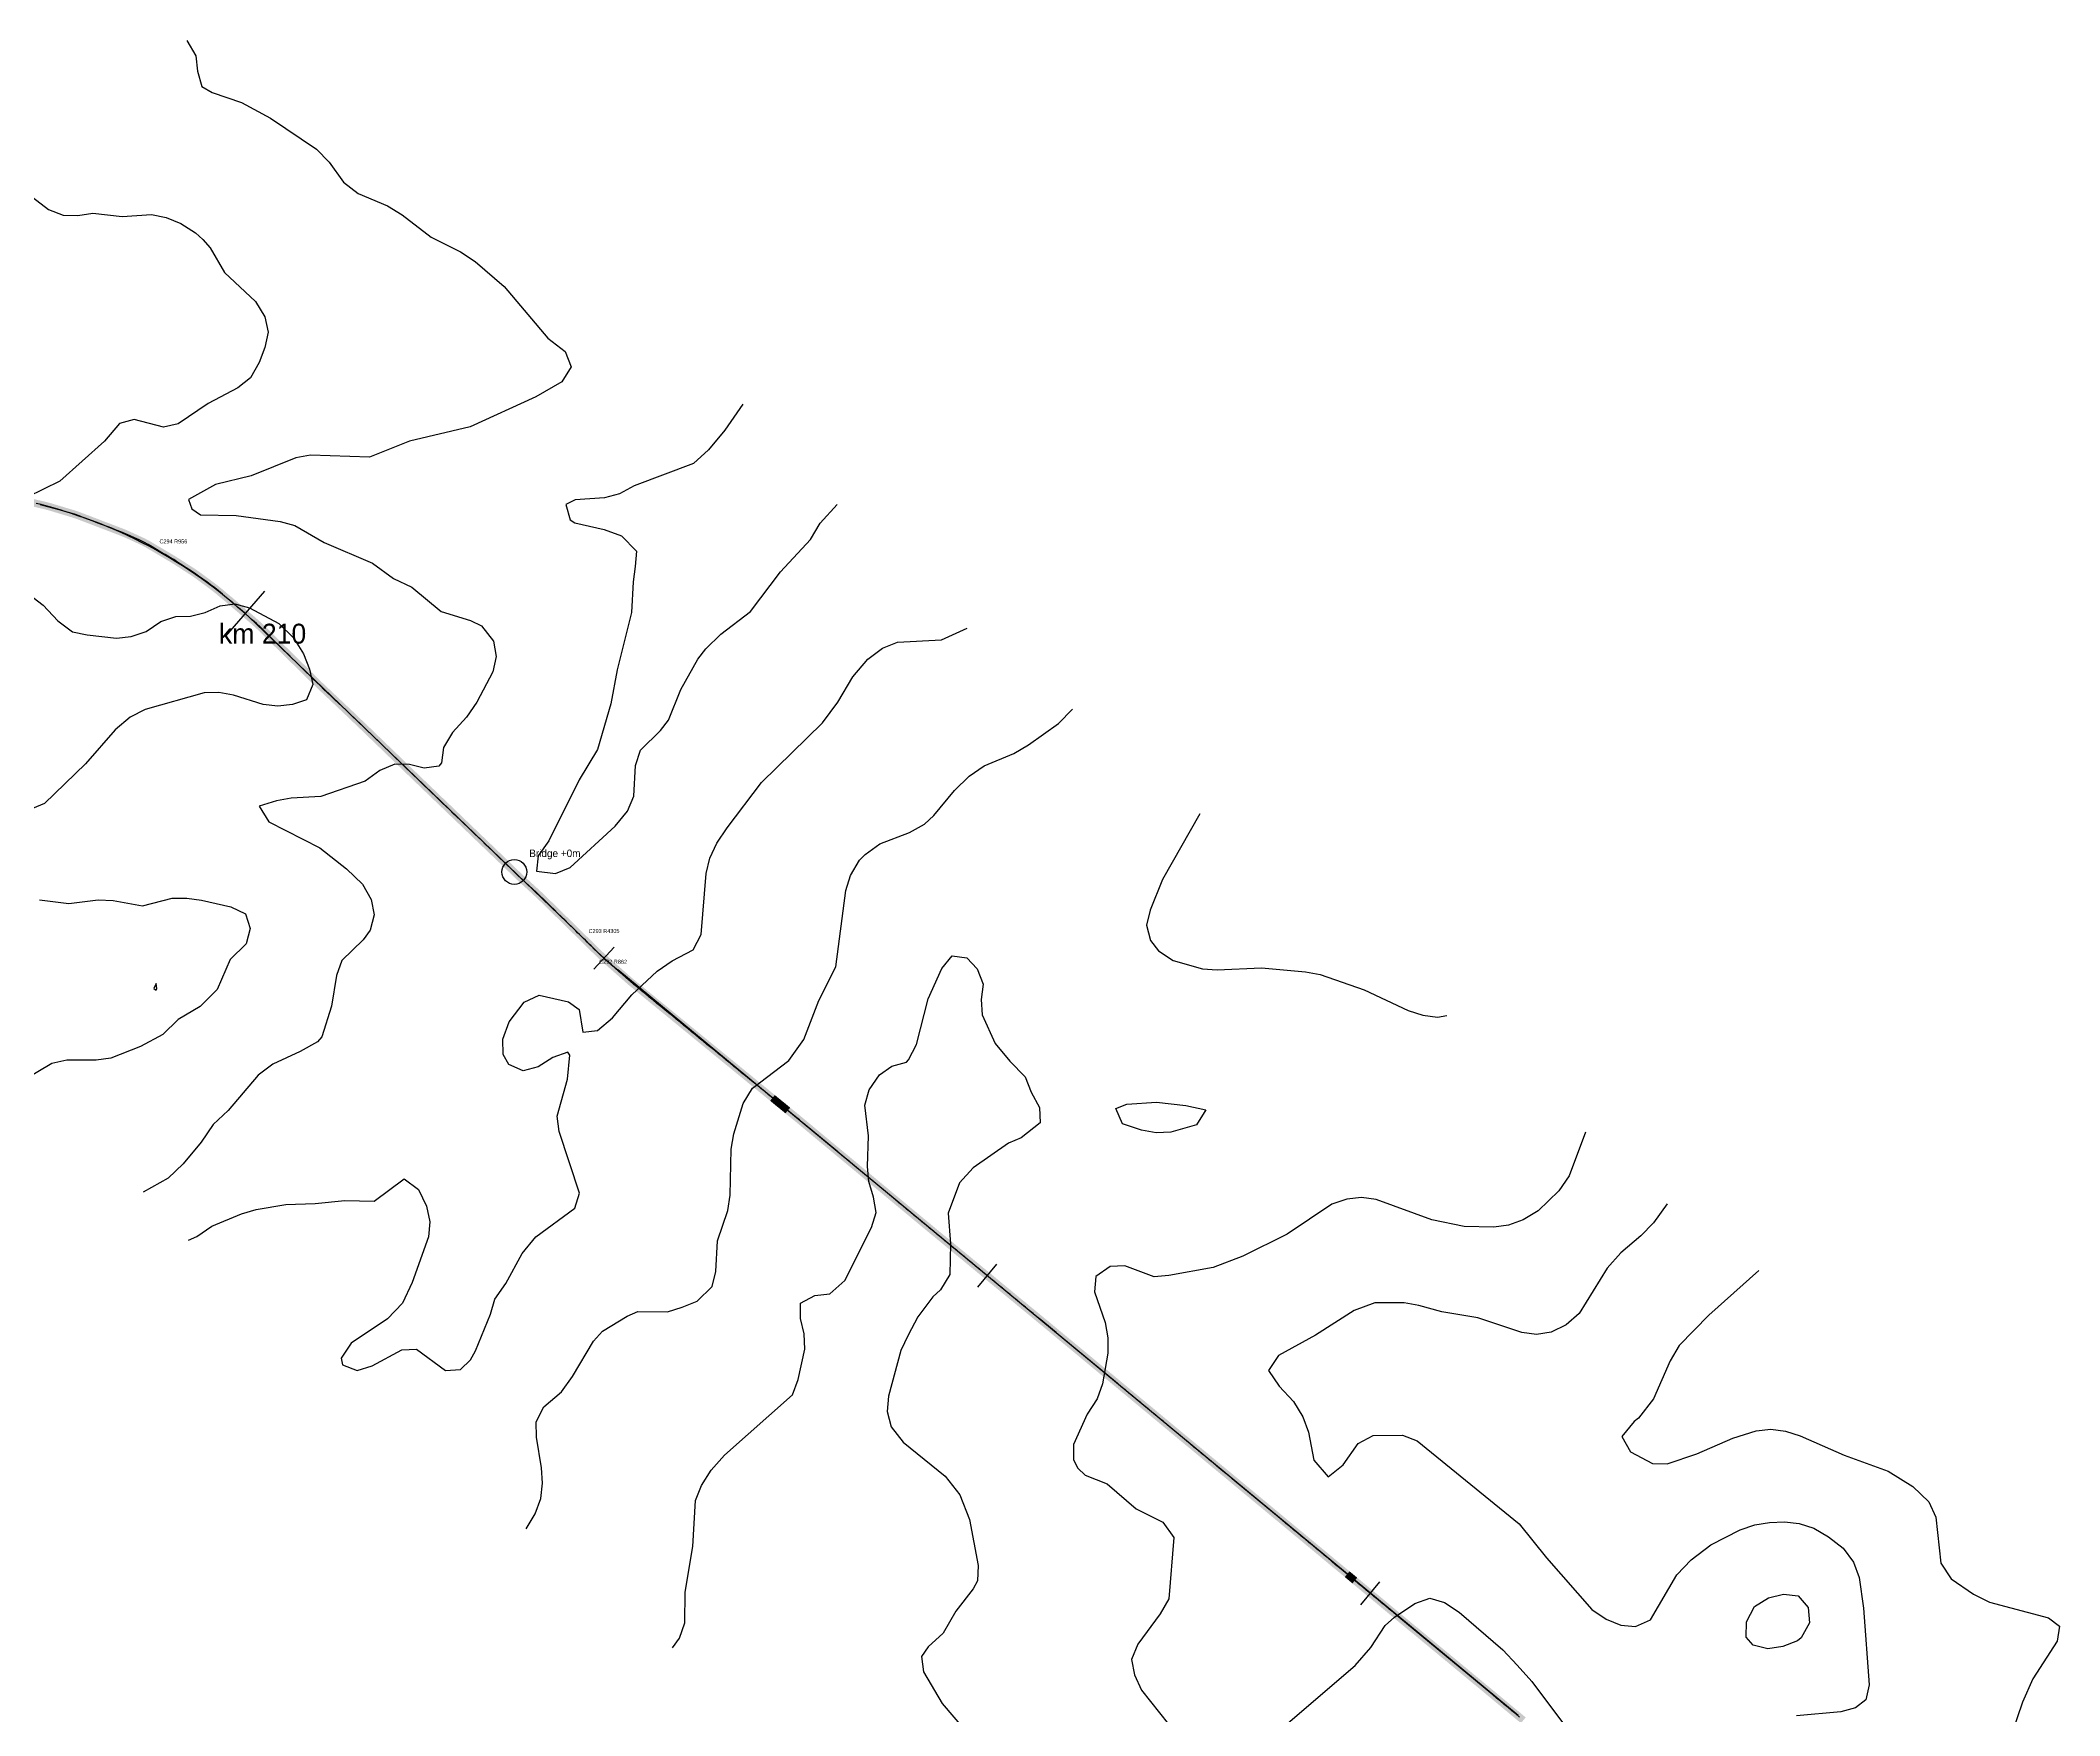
# Model space of a CAD drawing. Header units: metres. Extents: x 697254 to 930473, y 8023396 to 8227001.
# Drawn here: x 780892 to 784953, y 8140452 to 8143820 of the extents above; entities that cross this region are included whole.
import ezdxf

# ---------------------------------------------------------------- set-up
doc = ezdxf.new("R2010")
doc.units = ezdxf.units.M
for name, color, linetype in [('ALIGNMENT_FITTED', 4, 'Continuous'), ('CENTRELINE', 7, 'Continuous'), ('CHAINAGE', 7, 'Continuous'), ('CONTOUR_10M', 33, 'Continuous'), ('CONTOUR_INDEX_50M', 34, 'Continuous'), ('CURVE_LABELS', 4, 'Continuous'), ('GRADE_0-4', 3, 'Continuous'), ('GRADE_4-6', 2, 'Continuous'), ('PROFILE_FLAGS', 6, 'Continuous')]:
    doc.layers.add(name, color=color, linetype=linetype)

msp = doc.modelspace()

# ---------------------------------------------------------------- linework, layer by layer
at = {"layer": 'ALIGNMENT_FITTED'}
for p, q in [((781968.6, 8142029.6), (781325.3, 8142647.6)), ((783863.7, 8140451.8), (782053.3, 8141951.1))]:
    msp.add_line(p, q, dxfattribs=at)
for centre, radius, start, end in [((780663, 8141958.3), 955.9, 46.1451, 76.1346), ((778986.1, 8138925.4), 4304.8, 45.5694, 46.1451), ((782603.4, 8142615.3), 862.5, -134.4306, -129.6296)]:
    msp.add_arc(centre, radius, start, end, dxfattribs=at)
at = {"layer": 'CENTRELINE'}
msp.add_polyline3d([(783866.7, 8140448.8, 1294), (783859, 8140455.2, 1294.1), (783851.3, 8140461.6, 1294.2), (783843.6, 8140468, 1294.4), (783835.9, 8140474.4, 1294.5), (783828.2, 8140480.8, 1294.5), (783820.5, 8140487.2, 1294.6), (783812.8, 8140493.6, 1294.7), (783805.1, 8140500, 1294.7), (783797.4, 8140506.4, 1294.7), (783789.7, 8140512.8, 1294.7), (783782, 8140519.1, 1294.6), (783774.3, 8140525.5, 1294.5), (783766.6, 8140531.9, 1294.5), (783758.9, 8140538.3, 1294.4), (783751.2, 8140544.7, 1294.1), (783743.5, 8140551, 1293.8), (783735.8, 8140557.4, 1293.7), (783728.1, 8140563.8, 1293.6), (783720.3, 8140570.2, 1293.3), (783712.6, 8140576.5, 1293.1), (783704.9, 8140582.9, 1292.8), (783697.2, 8140589.3, 1292.7), (783689.5, 8140595.7, 1292.7), (783681.8, 8140602, 1292.5), (783674.1, 8140608.4, 1292.1), (783666.4, 8140614.8, 1291.6), (783658.7, 8140621.2, 1291.2), (783650.9, 8140627.5, 1290.8), (783643.2, 8140633.9, 1290.5), (783635.5, 8140640.3, 1290.2), (783627.8, 8140646.7, 1289.9), (783620.1, 8140653.1, 1290.1), (783612.4, 8140659.5, 1290.2), (783604.7, 8140665.9, 1290), (783597, 8140672.3, 1289.6), (783589.3, 8140678.7, 1288.7), (783581.7, 8140685.1, 1288), (783574, 8140691.4, 1287.5), (783566.3, 8140697.8, 1287), (783558.6, 8140704.2, 1286.5), (783550.9, 8140710.6, 1286.1), (783543.2, 8140717, 1285.9), (783535.5, 8140723.4, 1285.7), (783527.8, 8140729.8, 1285.4), (783520.1, 8140736.2, 1285), (783512.4, 8140742.6, 1284.5), (783504.7, 8140749, 1284), (783497, 8140755.3, 1283.6), (783489.3, 8140761.7, 1283.3), (783481.6, 8140768.1, 1282.9), (783473.9, 8140774.5, 1282.7), (783466.2, 8140780.9, 1282.4), (783458.5, 8140787.3, 1282.1), (783450.8, 8140793.7, 1281.7), (783443.1, 8140800.1, 1281.7), (783435.4, 8140806.5, 1281.7), (783427.7, 8140812.9, 1281.9), (783420, 8140819.2, 1282.1), (783412.3, 8140825.6, 1282.2), (783404.6, 8140832, 1282.3), (783396.9, 8140838.4, 1282.4), (783389.2, 8140844.8, 1282.8), (783381.5, 8140851.2, 1283.3), (783373.8, 8140857.6, 1283.7), (783366.1, 8140864, 1284.1), (783358.4, 8140870.4, 1284.4), (783350.7, 8140876.8, 1284.6), (783343, 8140883.1, 1284.7), (783335.3, 8140889.5, 1284.9), (783327.6, 8140895.9, 1285.1), (783319.9, 8140902.3, 1285.4), (783312.2, 8140908.7, 1285.8), (783304.5, 8140915.1, 1286.1), (783296.8, 8140921.5, 1286.4), (783289.1, 8140927.9, 1286.3), (783281.4, 8140934.3, 1286.3), (783273.7, 8140940.7, 1286.4), (783266, 8140947, 1286.6), (783258.3, 8140953.4, 1286.6), (783250.6, 8140959.8, 1286.3), (783242.9, 8140966.2, 1286.1), (783235.2, 8140972.6, 1286.2), (783227.5, 8140979, 1286.1), (783219.8, 8140985.4, 1285.8), (783212.1, 8140991.8, 1285.3), (783204.4, 8140998.2, 1285.1), (783196.7, 8141004.6, 1285), (783189, 8141010.9, 1284.9), (783181.3, 8141017.3, 1284.8), (783173.6, 8141023.7, 1284.7), (783165.9, 8141030.1, 1284.7), (783158.2, 8141036.5, 1284.9), (783150.5, 8141042.9, 1285.2), (783142.8, 8141049.3, 1285.4), (783135.1, 8141055.7, 1285.6), (783127.4, 8141062.1, 1285.6), (783119.7, 8141068.5, 1285.9), (783112, 8141074.8, 1286.2), (783104.3, 8141081.2, 1286.5), (783096.6, 8141087.6, 1286.8), (783088.9, 8141094, 1287.1), (783081.2, 8141100.4, 1287.4), (783073.5, 8141106.8, 1287.7), (783065.8, 8141113.2, 1288.1), (783058.1, 8141119.6, 1288.4), (783050.4, 8141126, 1288.7), (783042.7, 8141132.4, 1289), (783035, 8141138.7, 1289.5), (783027.3, 8141145.1, 1289.9), (783019.6, 8141151.5, 1290.3), (783011.9, 8141157.9, 1290.9), (783004.2, 8141164.3, 1291.2), (782996.5, 8141170.7, 1291.3), (782988.8, 8141177.1, 1291.1), (782981.1, 8141183.5, 1291), (782973.4, 8141189.9, 1291.6), (782965.7, 8141196.3, 1292.1), (782958, 8141202.6, 1292.5), (782950.3, 8141209, 1292.7), (782942.6, 8141215.4, 1293.3), (782934.9, 8141221.8, 1294.1), (782927.2, 8141228.2, 1294.5), (782919.5, 8141234.6, 1294.8), (782911.8, 8141241, 1294.9), (782904, 8141247.3, 1294.9), (782896.3, 8141253.7, 1294.8), (782888.6, 8141260.1, 1294.8), (782880.9, 8141266.4, 1294.8), (782873.2, 8141272.8, 1294.8), (782865.4, 8141279.2, 1294.9), (782857.7, 8141285.5, 1295.7), (782850, 8141291.9, 1296.3), (782842.3, 8141298.3, 1296.6), (782834.6, 8141304.6, 1296.7), (782826.9, 8141311, 1297.1), (782819.1, 8141317.4, 1297.3), (782811.4, 8141323.7, 1297.5), (782803.7, 8141330.1, 1297.4), (782796, 8141336.5, 1297.3), (782788.3, 8141342.8, 1297.4), (782780.5, 8141349.2, 1297.4), (782772.8, 8141355.6, 1297.5), (782765.1, 8141361.9, 1297.6), (782757.4, 8141368.3, 1297.6), (782749.7, 8141374.7, 1297.9), (782741.9, 8141381, 1298.4), (782734.2, 8141387.4, 1299.1), (782726.5, 8141393.8, 1299.9), (782718.8, 8141400.1, 1300.7), (782711.1, 8141406.5, 1301), (782703.3, 8141412.9, 1301.3), (782695.6, 8141419.2, 1301.4), (782687.9, 8141425.6, 1301.5), (782680.2, 8141432, 1301.7), (782672.5, 8141438.3, 1301.9), (782664.8, 8141444.7, 1301.8), (782657.1, 8141451.1, 1301.3), (782649.4, 8141457.5, 1301), (782641.7, 8141463.9, 1301.1), (782634, 8141470.3, 1301.7), (782626.3, 8141476.7, 1301.7), (782618.6, 8141483.1, 1301.4), (782610.9, 8141489.5, 1301.2), (782603.2, 8141495.9, 1301), (782595.5, 8141502.3, 1301), (782587.8, 8141508.7, 1300.8), (782580.1, 8141515.1, 1300.4), (782572.4, 8141521.5, 1299.8), (782564.7, 8141527.9, 1299.9), (782557, 8141534.3, 1300.1), (782549.3, 8141540.7, 1300.1), (782541.7, 8141547.1, 1299.9), (782534, 8141553.5, 1299.5), (782526.3, 8141559.9, 1299.2), (782518.6, 8141566.3, 1298.8), (782510.9, 8141572.7, 1298.3), (782503.2, 8141579, 1297.9), (782495.5, 8141585.4, 1297.7), (782487.8, 8141591.8, 1297.8), (782480.1, 8141598.2, 1297.9), (782472.4, 8141604.6, 1297.7), (782464.7, 8141611, 1297.3), (782457, 8141617.4, 1296.8), (782449.3, 8141623.8, 1296.4), (782441.6, 8141630.2, 1295.9), (782433.9, 8141636.6, 1295.3), (782426.2, 8141643, 1294.6), (782418.6, 8141649.4, 1293.9), (782410.8, 8141655.8, 1293.6), (782403.1, 8141662.1, 1293.1), (782395.3, 8141668.4, 1292.7), (782387.6, 8141674.8, 1292.4), (782379.8, 8141681.1, 1292.2), (782372.1, 8141687.4, 1291.9), (782364.4, 8141693.8, 1291.6), (782356.6, 8141700.1, 1291.4), (782348.9, 8141706.5, 1291.2), (782341.1, 8141712.8, 1291.1), (782333.4, 8141719.1, 1290.6), (782325.6, 8141725.5, 1290), (782317.9, 8141731.8, 1289.5), (782310.2, 8141738.1, 1289.1), (782302.4, 8141744.5, 1288.7), (782294.7, 8141750.8, 1288.4), (782286.9, 8141757.2, 1288), (782279.2, 8141763.5, 1287.5), (782271.4, 8141769.8, 1287.3), (782263.7, 8141776.2, 1287.2), (782256, 8141782.5, 1287.4), (782248.2, 8141788.8, 1287.7), (782240.5, 8141795.2, 1287.4), (782232.7, 8141801.5, 1287), (782225, 8141807.9, 1286.4), (782217.2, 8141814.2, 1285.8), (782209.5, 8141820.5, 1285.5), (782201.8, 8141826.9, 1285.1), (782194, 8141833.2, 1284.6), (782186.3, 8141839.5, 1284.2), (782178.5, 8141845.9, 1283.9), (782170.8, 8141852.2, 1283.5), (782163, 8141858.6, 1283.1), (782155.3, 8141864.9, 1282.7), (782147.6, 8141871.2, 1282.4), (782139.8, 8141877.6, 1282.1), (782132.1, 8141883.9, 1281.7), (782124.3, 8141890.2, 1281.3), (782116.6, 8141896.6, 1280.9), (782108.8, 8141902.9, 1280.6), (782101.1, 8141909.3, 1280.2), (782093.4, 8141915.6, 1279.8), (782085.6, 8141921.9, 1279.5), (782077.9, 8141928.3, 1279.3), (782070.4, 8141935, 1279.1), (782062.9, 8141941.6, 1279), (782055.4, 8141948.2, 1278.8), (782047.9, 8141954.8, 1278.3), (782040.4, 8141961.4, 1277.8), (782032.9, 8141968, 1277.6), (782025.4, 8141974.7, 1277.4), (782018, 8141981.4, 1277), (782010.9, 8141988.4, 1276.6), (782003.7, 8141995.4, 1276.1), (781996.6, 8142002.4, 1275.8), (781989.4, 8142009.4, 1275.5), (781982.3, 8142016.4, 1275.1), (781975.2, 8142023.4, 1274.8), (781968, 8142030.5, 1274.5), (781960.9, 8142037.5, 1274.2), (781953.7, 8142044.5, 1274), (781946.6, 8142051.5, 1273.7), (781939.4, 8142058.5, 1273.4), (781932.3, 8142065.5, 1272.9), (781925.1, 8142072.5, 1272.6), (781918, 8142079.5, 1272.4), (781910.8, 8142086.5, 1272.4), (781903.7, 8142093.5, 1272.2), (781896.5, 8142100.4, 1271.7), (781889.1, 8142107.2, 1271), (781881.8, 8142114, 1270.5), (781874.4, 8142120.8, 1270.2), (781867, 8142127.5, 1270.1), (781859.7, 8142134.3, 1270.1), (781852.3, 8142141.1, 1270.1), (781845.2, 8142148.1, 1270.1), (781838, 8142155.1, 1270.1), (781830.8, 8142162, 1270.1), (781823.6, 8142169, 1270.1), (781816.4, 8142175.9, 1270.2), (781809.2, 8142182.8, 1270.4), (781801.9, 8142189.7, 1270.9), (781794.7, 8142196.7, 1271.2), (781787.5, 8142203.6, 1271.2), (781780.3, 8142210.5, 1271.1), (781773, 8142217.4, 1271.9), (781765.8, 8142224.4, 1272.5), (781758.6, 8142231.3, 1272.8), (781751.4, 8142238.2, 1272.7), (781744.2, 8142245.1, 1273.2), (781736.9, 8142252.1, 1274.1), (781729.7, 8142259, 1274.5), (781722.5, 8142265.9, 1274.6), (781715.3, 8142272.8, 1275.1), (781708.1, 8142279.8, 1275.9), (781700.8, 8142286.7, 1276.5), (781693.6, 8142293.6, 1276.8), (781686.4, 8142300.5, 1276.9), (781679.2, 8142307.5, 1277), (781672, 8142314.4, 1277.5), (781664.8, 8142321.4, 1277.9), (781657.5, 8142328.3, 1278.4), (781650.3, 8142335.2, 1278.7), (781643.1, 8142342.2, 1278.9), (781635.9, 8142349.1, 1278.9), (781628.7, 8142356.1, 1279.1), (781621.5, 8142363, 1279.2), (781614.3, 8142369.9, 1279.3), (781607.1, 8142376.9, 1280), (781599.9, 8142383.8, 1280.9), (781592.7, 8142390.8, 1281.6), (781585.5, 8142397.7, 1282.1), (781578.3, 8142404.7, 1282.1), (781571.1, 8142411.6, 1282.3), (781563.9, 8142418.5, 1282.6), (781556.7, 8142425.5, 1283.1), (781549.5, 8142432.4, 1283.6), (781542.3, 8142439.4, 1284.3), (781535, 8142446.3, 1284.8), (781527.8, 8142453.2, 1285.2), (781520.6, 8142460.2, 1285.4), (781513.4, 8142467.1, 1286), (781506.1, 8142473.9, 1286.7), (781498.8, 8142480.8, 1287.2), (781491.5, 8142487.7, 1287.6), (781484.3, 8142494.5, 1288), (781477, 8142501.4, 1288.7), (781469.7, 8142508.3, 1289.1), (781462.4, 8142515.2, 1289.2), (781455.2, 8142522, 1289.3), (781448, 8142529, 1289.7), (781440.9, 8142536, 1289.9), (781433.7, 8142543.1, 1290), (781426.6, 8142550.1, 1290), (781419.5, 8142557.1, 1290.3), (781412.3, 8142564.1, 1290.8), (781405.2, 8142571.1, 1291.2), (781398, 8142578.1, 1291.6), (781390.9, 8142585.1, 1291.7), (781383.8, 8142592.1, 1291.7), (781376.6, 8142599.1, 1291.7), (781369.5, 8142606.1, 1291.7), (781362.3, 8142613.1, 1291.6), (781355.2, 8142620.2, 1291.3), (781348.1, 8142627.2, 1291.2), (781340.9, 8142634.2, 1291.1), (781333.8, 8142641.2, 1291.1), (781326.4, 8142647.9, 1290.7), (781318.9, 8142654.5, 1290.5), (781311.3, 8142661.1, 1290.4), (781303.7, 8142667.6, 1290.7), (781296.2, 8142674.2, 1290.9), (781288.6, 8142680.7, 1291), (781281, 8142687.2, 1290.9), (781273.4, 8142693.7, 1290.3), (781265.7, 8142700.1, 1289.6), (781258, 8142706.5, 1289), (781250.4, 8142713, 1288.3), (781242.6, 8142719.2, 1287.8), (781234.5, 8142725.2, 1287.2), (781226.5, 8142731.2, 1286.5), (781218.5, 8142737.1, 1286), (781210.4, 8142743.1, 1285.6), (781202.3, 8142748.9, 1285.4), (781193.9, 8142754.3, 1285.3), (781185.5, 8142759.7, 1285.2), (781177.1, 8142765.2, 1284.8), (781168.7, 8142770.6, 1284.2), (781160.3, 8142776, 1283.8), (781151.6, 8142781.1, 1284), (781143, 8142786.2, 1284), (781134.4, 8142791.3, 1283.7), (781125.8, 8142796.4, 1283.4), (781117.2, 8142801.5, 1283), (781108.6, 8142806.6, 1282.6), (781099.8, 8142811.4, 1282.6), (781090.7, 8142815.6, 1282.5), (781081.6, 8142819.8, 1282.3), (781072.6, 8142823.9, 1281.9), (781063.5, 8142828.1, 1281.4), (781054.2, 8142831.8, 1281.1), (781044.8, 8142835.4, 1281), (781035.5, 8142839, 1280.9), (781026.1, 8142842.6, 1281.1), (781016.8, 8142846.1, 1281.3), (781007.5, 8142849.7, 1281.7), (780998.1, 8142853.3, 1282.1), (780988.8, 8142856.9, 1282.4), (780979.4, 8142860.4, 1283), (780970.1, 8142864, 1283.6), (780960.6, 8142867.3, 1284), (780951.1, 8142870.2, 1284.4), (780941.5, 8142873.1, 1284.9), (780931.9, 8142876, 1285.4), (780922.3, 8142878.9, 1285.8), (780912.8, 8142881.8, 1286.2), (780903.1, 8142884.5, 1286.6), (780893.4, 8142886.7, 1287.2), (780883.6, 8142889, 1287.7)], dxfattribs=at)
at = {"layer": 'CHAINAGE'}
for p, q in [((781343, 8142712.9), (781264.4, 8142622.3)), ((782045.7, 8141996.7), (782005.1, 8141952.6)), ((782815.1, 8141359.6), (782776.9, 8141313.3)), ((783585.4, 8140720.9), (783547.1, 8140674.7))]:
    msp.add_line(p, q, dxfattribs=at)
at = {"layer": 'CONTOUR_10M'}
for points, elevation in [([(781186.8, 8143820), (781204.9, 8143789), (781207.8, 8143758.2), (781216.5, 8143727.4), (781237.6, 8143715.4), (781296.6, 8143695.2), (781354.9, 8143664), (781447.6, 8143601.3), (781472.8, 8143574.9), (781501.9, 8143535.2), (781531.2, 8143512.3), (781590.2, 8143487.3), (781619.6, 8143469.1), (781678.2, 8143424.3), (781737.1, 8143394.7), (781766.5, 8143375.4), (781825.1, 8143325.1), (781912.6, 8143221.1), (781947.5, 8143194.7), (781959.3, 8143163.8), (781941, 8143133.3), (781888.6, 8143103.2), (781756.5, 8143043.4), (781634.5, 8143014.3), (781553.8, 8142981.8), (781435.3, 8142985.9), (781405.6, 8142980.8), (781316.2, 8142944.6), (781244.4, 8142927.2), (781189.7, 8142897.2), (781196.8, 8142877.9), (781214.3, 8142866.1), (781285.6, 8142865), (781374.3, 8142853), (781403.8, 8142844.6), (781462.6, 8142810.4), (781560.3, 8142769.2), (781602, 8142737.9), (781639.2, 8142720.4), (781697.8, 8142671.5), (781756.9, 8142653.7), (781778.9, 8142643.2), (781803.5, 8142612.1), (781808.6, 8142581.3), (781802.2, 8142550.6), (781770.1, 8142489.5), (781748.9, 8142459.1), (781720.6, 8142428.7), (781702.7, 8142398.2), (781698.7, 8142367.5), (781693.7, 8142360.6), (781664, 8142357.1), (781634.5, 8142364.2), (781604.9, 8142365.1), (781575, 8142351.8), (781545.1, 8142330.6), (781455.8, 8142299.5), (781396.5, 8142296.4), (781366.8, 8142291), (781332.1, 8142280.1), (781351.8, 8142249), (781454.4, 8142196.4), (781507.4, 8142154.7), (781539.9, 8142123.5), (781557.5, 8142092.5), (781563.2, 8142061.6), (781555.4, 8142031), (781540.9, 8142011.7), (781498.5, 8141970.2), (781487.4, 8141939.6), (781477.4, 8141878.2), (781458.4, 8141816.9), (781449.3, 8141806.8), (781414.6, 8141786.8), (781359.8, 8141761.6), (781329.8, 8141739.2), (781269.6, 8141668.6), (781239.6, 8141640.3), (781215.3, 8141604.9), (781179.3, 8141561.5), (781149.3, 8141532.4), (781098.8, 8141504.6)], 1280), ([(780849.8, 8143524.7), (780908.5, 8143480.2), (780938, 8143468.5), (780967.6, 8143468), (780997.3, 8143472.5), (781056.5, 8143466.1), (781115.8, 8143469.8), (781145.3, 8143463.9), (781174.8, 8143452.1), (781204.2, 8143433.2), (781218.8, 8143419.7), (781233.4, 8143402.8), (781262.4, 8143353.1), (781324.4, 8143295.3), (781343.3, 8143264.3), (781350, 8143233.4), (781343.8, 8143202.7), (781332.3, 8143172.1), (781314.7, 8143141.6), (781289, 8143121.3), (781229.3, 8143090.1), (781169.5, 8143049), (781139.7, 8143042.4), (781080.7, 8143057.5), (781050.9, 8143049.7), (781020.8, 8143014.1), (780930.9, 8142933.6), (780865.3, 8142901.5)], 1290), ([(782305, 8143088.4), (782268.5, 8143036.6), (782235.6, 8142996.7), (782205.6, 8142969.2), (782086.4, 8142924.6), (782056.6, 8142908.1), (782026.9, 8142900.1), (781967.5, 8142896.5), (781948.8, 8142887.1), (781957.8, 8142856.2), (781966.9, 8142850.1), (782026, 8142836.9), (782061, 8142824), (782090.6, 8142792.9), (782088.5, 8142762.2), (782084, 8142731.4), (782081.1, 8142670), (782051.9, 8142554.3), (782039.1, 8142486), (782012.5, 8142394), (781975.4, 8142333), (781914.4, 8142210.8), (781893.2, 8142180.3), (781890, 8142149.6), (781927.9, 8142145.3), (781957.7, 8142157), (782047.7, 8142240.2), (782072.5, 8142270.2), (782085.7, 8142300.8), (782089.1, 8142362.2), (782099.3, 8142392.9), (782139.2, 8142432.8), (782155.3, 8142453.6), (782180, 8142514.8), (782214.4, 8142575.9), (782230.2, 8142596.9), (782260.3, 8142626.1), (782320.1, 8142671.6), (782380.5, 8142751.7), (782440.6, 8142816.3), (782460, 8142849.5), (782494.2, 8142886.7)], 1270), ([(780868.6, 8142706.8), (780897.9, 8142684.4), (780927.1, 8142652.8), (780956.5, 8142631.1), (780986, 8142624.7), (781045.2, 8142617.9), (781074.9, 8142621.5), (781104.6, 8142631.8), (781134.5, 8142651.8), (781164.3, 8142661.8), (781194, 8142662.3), (781223.7, 8142669.9), (781253.5, 8142683.2), (781283.2, 8142687.2), (781312.7, 8142678.9), (781371.6, 8142647.7), (781400.8, 8142618.9), (781421.1, 8142586.5), (781433.2, 8142555.6), (781440.1, 8142524.7), (781427.1, 8142494.1), (781399, 8142484.5), (781369.3, 8142481.2), (781339.8, 8142485), (781280.7, 8142503.6), (781251.2, 8142509.1), (781221.5, 8142508.5), (781102.6, 8142474.6), (781072.7, 8142459.1), (781042.7, 8142433.6), (780982.6, 8142365.6), (780900.2, 8142285.8), (780803.2, 8142245.2)], 1290), ([(781189.9, 8141407.5), (781207, 8141415.3), (781236.9, 8141435.6), (781296.5, 8141460.7), (781326.2, 8141469.5), (781385.6, 8141479.3), (781444.9, 8141481.2), (781504.3, 8141487.5), (781563.5, 8141486.5), (781623.4, 8141531.3), (781652.7, 8141509.6), (781668.9, 8141475.8), (781675.6, 8141444.9), (781672.8, 8141414.2), (781639.7, 8141322.4), (781620, 8141280.9), (781590, 8141249.6), (781517.2, 8141200.9), (781497.3, 8141170.4), (781499.9, 8141157.1), (781529.3, 8141145.9), (781559.1, 8141154.9), (781618.8, 8141187.6), (781648.4, 8141188.3), (781707.1, 8141145.7), (781736.8, 8141147.4), (781757, 8141167), (781766.9, 8141185.2), (781797, 8141258.7), (781805.9, 8141289.4), (781828, 8141320.9), (781861.2, 8141380.9), (781888.5, 8141414.2), (781966.8, 8141471.8), (781976, 8141502.4), (781935.1, 8141626), (781931.1, 8141656.8), (781952, 8141731.4), (781957.1, 8141779.5), (781952.7, 8141785.7), (781922.9, 8141775.1), (781893.1, 8141756.3), (781863.3, 8141748.2), (781833.9, 8141760.8), (781822.8, 8141781.3), (781822.1, 8141812.1), (781835, 8141846.8), (781865.2, 8141886.5), (781895, 8141900.5), (781954.1, 8141887.1), (781975.6, 8141871.6), (781982.9, 8141825.7), (782012.6, 8141829.1), (782042.5, 8141854.8), (782081.5, 8141900.9), (782132.7, 8141948.6), (782162.6, 8141969.6), (782205, 8141991.6), (782220.9, 8142022.1), (782230.7, 8142145), (782238.2, 8142175.7), (782252.8, 8142206.3), (782273.1, 8142236.7), (782342.2, 8142328.1), (782465.3, 8142448), (782495.5, 8142489.7), (782525.8, 8142540.7), (782555.9, 8142576.2), (782585.9, 8142598.1), (782615.7, 8142610.4), (782704.6, 8142614.6), (782756.2, 8142638.5)], 1280), ([(781868.8, 8140827.1), (781887.4, 8140857.6), (781898.5, 8140888.2), (781901.6, 8140919), (781900.2, 8140949.7), (781889.5, 8141011.4), (781889.1, 8141042.2), (781904.5, 8141072.7), (781940.1, 8141103), (781962.4, 8141133.5), (782004.2, 8141205), (782022.8, 8141225), (782071.9, 8141255.1), (782093.9, 8141264.1), (782153.2, 8141263.9), (782182.9, 8141273), (782212.7, 8141285.3), (782243.1, 8141314.3), (782250.2, 8141345), (782253.7, 8141406.4), (782274.7, 8141467.7), (782279.5, 8141498.4), (782281.2, 8141590.6), (782286.6, 8141621.3), (782305.2, 8141682.6), (782324, 8141713.1), (782397, 8141769.2), (782427.2, 8141811.3), (782457.9, 8141889.5), (782491.9, 8141957), (782512, 8142110.5), (782521.4, 8142141.1), (782539.5, 8142171.7), (782550.7, 8142183.5), (782580.6, 8142204.9), (782640.2, 8142227.4), (782670, 8142244.4), (782688.6, 8142261.9), (782730.2, 8142312.2), (782760.2, 8142340.5), (782790.1, 8142361.3), (782849.7, 8142386.6), (782879.6, 8142403.4), (782939.4, 8142446.9), (782967.8, 8142475.3)], 1290), ([(783223.8, 8142264.7), (783148.6, 8142132.7), (783123.8, 8142071.6), (783116.9, 8142040.9), (783124.4, 8142010), (783140.7, 8141989.2), (783170.1, 8141969.8), (783229.2, 8141953.3), (783258.8, 8141951.5), (783347.7, 8141955.6), (783436.5, 8141947.4), (783466.1, 8141942), (783554.5, 8141911), (783642.9, 8141869.6), (783672.4, 8141860), (783702, 8141856.2), (783720.6, 8141859.7)], 1290), ([(780890, 8142091.9), (780949.2, 8142084.7), (781008.6, 8142092.2), (781038.2, 8142090.5), (781097.3, 8142080.2), (781156.8, 8142095.5), (781186.4, 8142095.4), (781216, 8142091.7), (781275.1, 8142078.1), (781304.5, 8142063.7), (781313.7, 8142034.2), (781306.1, 8142003.5), (781273.7, 8141972.2), (781247.9, 8141912), (781213.1, 8141877.6), (781169.1, 8141851.6), (781138.6, 8141821.2), (781093.5, 8141796.9), (781034, 8141773.5), (781004.3, 8141769.8), (780945, 8141769.4), (780915.3, 8141763.2), (780858.6, 8141729.5)], 1290), ([(781124.9, 8141923.7), (781120.1, 8141913.7), (781124.7, 8141910.7), (781126.6, 8141913.6), (781124.9, 8141923.7)], 1290), ([(783999.2, 8141625), (783966.3, 8141537.3), (783946, 8141506.8), (783904.2, 8141466.7), (783874.3, 8141448.5), (783844.5, 8141438.2), (783814.8, 8141433.9), (783755.6, 8141435.4), (783690.4, 8141448.7), (783578.5, 8141489.6), (783548.9, 8141493.7), (783519.3, 8141490.5), (783489.5, 8141480.3), (783399.8, 8141420.1), (783310.3, 8141375.8), (783250.7, 8141352.7), (783161.6, 8141336.5), (783132, 8141334), (783073, 8141356.3), (783043.3, 8141355.1), (783014.8, 8141334.7), (783012.3, 8141304), (783033.2, 8141242.2), (783039.1, 8141211.4), (783038.9, 8141180.6), (783027.9, 8141119.2), (783017.4, 8141088.6), (782997.3, 8141058.1), (782970.1, 8140997), (782970, 8140966.2), (782978.6, 8140949.6), (782993.5, 8140935.1), (783037.5, 8140917.8), (783096.1, 8140867.3), (783149.6, 8140840.7), (783171.5, 8140809.7), (783161.6, 8140686.8), (783143.9, 8140656.2), (783099, 8140595.3), (783086.5, 8140564.7), (783092.3, 8140533.9), (783106.2, 8140502.9), (783178.9, 8140412.1)], 1290), ([(784163.8, 8141480.6), (784136.5, 8141442.7), (784110.9, 8141416.5), (784070.3, 8141382.1), (784042.7, 8141351.7), (783986.5, 8141260.2), (783960.3, 8141237.3), (783930.5, 8141222.6), (783900.8, 8141218.4), (783871.2, 8141222.2), (783782.7, 8141251.9), (783710.5, 8141263.9), (783664.5, 8141276.2), (783635, 8141282), (783575.7, 8141281.7), (783534.2, 8141266.2), (783456.3, 8141216.7), (783381.9, 8141176), (783362.1, 8141145.5), (783383.4, 8141114.5), (783412.4, 8141083.3), (783431.3, 8141052.3), (783442.3, 8141021.4), (783453, 8140965.5), (783482.1, 8140931.7), (783512.1, 8140956), (783542.3, 8140999), (783572.1, 8141015.2), (783631.4, 8141015.4), (783660.9, 8141004.4), (783866.1, 8140837.1), (783920.9, 8140768.9), (784011.9, 8140665.5), (784041.3, 8140645.7), (784070.8, 8140633.7), (784100.3, 8140631.1), (784130.2, 8140644.2), (784183.4, 8140734.6), (784211.9, 8140764.9), (784251.3, 8140795.2), (784310.4, 8140825.1), (784340.1, 8140835.2), (784369.8, 8140840.4), (784399.5, 8140841.5), (784429.1, 8140838.3), (784458.6, 8140828.5), (784488, 8140811.5), (784517.3, 8140788.3), (784538.1, 8140760.5), (784549.5, 8140729.6), (784558.2, 8140668), (784569.7, 8140514), (784562.9, 8140483.4), (784542.6, 8140467.8), (784512.9, 8140459.4), (784423.9, 8140451.2)], 1280), ([(784347.9, 8141346.7), (784247.3, 8141256.7), (784187.7, 8141195.9), (784169.4, 8141165.4), (784136.1, 8141088.9), (784106, 8141049.6), (784097, 8141043.3), (784072.6, 8141012.9), (784090, 8140981.9), (784134.4, 8140958.8), (784164, 8140958.1), (784223.5, 8140977.9), (784295.9, 8141009.9), (784342.7, 8141024.1), (784372.4, 8141027.6), (784401.9, 8141023.7), (784431.4, 8141014.1), (784519.8, 8140975.3), (784608.3, 8140943.3), (784657.5, 8140912.7), (784689.9, 8140881.5), (784704.3, 8140850.6), (784714.2, 8140758.2), (784734.9, 8140727.1), (784779.5, 8140695.8), (784812.1, 8140679.7), (784930.3, 8140648.6), (784952.9, 8140631.9), (784948, 8140601.2), (784899, 8140525.7), (784878, 8140479.1), (784857.3, 8140417.9)], 1270), ([(783386.4, 8140424.7), (783536.3, 8140552.9), (783568, 8140589), (783596.6, 8140633.2), (783615.6, 8140649.9), (783656.5, 8140677.5), (783686.3, 8140687.7), (783715.8, 8140679.5), (783745.2, 8140659.7), (783833, 8140583.9), (783862.3, 8140553.4), (783891.4, 8140520.3), (783959.4, 8140430)], 1290), ([(784339.1, 8140670.9), (784367.8, 8140688.6), (784397.5, 8140696.3), (784427.1, 8140692.4), (784447.4, 8140669.5), (784450.2, 8140638.7), (784433.3, 8140608.1), (784425.9, 8140602.1), (784396.1, 8140591), (784366.4, 8140586.4), (784336.9, 8140593.2), (784322.5, 8140609.6), (784322.9, 8140640.4), (784339.1, 8140670.9)], 1290)]:
    msp.add_lwpolyline(points, dxfattribs=dict(at, elevation=elevation))
at = {"layer": 'CONTOUR_INDEX_50M', "elevation": 1300}
for points in [[(782163, 8140588.3), (782177.3, 8140607.7), (782187.9, 8140638.3), (782188.6, 8140699.8), (782204.4, 8140791.9), (782209.4, 8140884.1), (782221.4, 8140914.7), (782241, 8140945.2), (782267.6, 8140975.6), (782404.9, 8141096.8), (782416, 8141127.4), (782429.2, 8141188.8), (782428.2, 8141219.5), (782421, 8141250.4), (782420.5, 8141281.2), (782449.9, 8141296.8), (782479.6, 8141299.7), (782509.6, 8141326.8), (782563.8, 8141433.1), (782572.8, 8141463.7), (782567.8, 8141494.5), (782558, 8141525.4), (782555.6, 8141556.2), (782557.2, 8141617.7), (782550.3, 8141679.3), (782559, 8141710), (782579.6, 8141740.5), (782604.2, 8141757.3), (782634, 8141765.7), (782638.2, 8141770.4), (782653.9, 8141801), (782677.7, 8141893), (782705.1, 8141954.1), (782725.8, 8141979.7), (782755.3, 8141975.1), (782775.8, 8141953.2), (782787.8, 8141922.2), (782783.8, 8141891.5), (782785.8, 8141860.7), (782812.3, 8141803.1), (782841.4, 8141767.8), (782872.7, 8141736.5), (782884.3, 8141705.6), (782901.2, 8141674.6), (782902.7, 8141643.8), (782864.6, 8141613.6), (782839.2, 8141602.9), (782768.2, 8141553.4), (782740.3, 8141523), (782717.5, 8141461.8), (782722.7, 8141400.2), (782720.8, 8141338.7), (782702.2, 8141308.2), (782686.9, 8141293.6), (782656.8, 8141253.9), (782637.3, 8141216.7), (782622.8, 8141186.2), (782597.4, 8141094.2), (782595.2, 8141063.5), (782603.1, 8141032.6), (782627, 8141001.5), (782711.7, 8140933), (782740.9, 8140895.5), (782760.5, 8140845.9), (782778.1, 8140753.4), (782776.5, 8140722.7), (782768, 8140707), (782733.2, 8140661.7), (782707.5, 8140617.8), (782677.5, 8140590.1), (782663.8, 8140570.4), (782667.8, 8140539.6), (782705.6, 8140475.9), (782784.2, 8140384.2)], [(783054.6, 8141672.6), (783077.3, 8141681), (783136.7, 8141684.9), (783195.8, 8141678.2), (783235.9, 8141670.1), (783216.8, 8141639.6), (783165.5, 8141625), (783135.8, 8141623.4), (783106.3, 8141629.1), (783068.3, 8141641.6), (783054.6, 8141672.6)]]:
    msp.add_lwpolyline(points, dxfattribs=at)
at = {"layer": 'GRADE_0-4', "const_width": 15}
for points in [[(781513.4, 8142467.1), (781506.1, 8142473.9), (781498.8, 8142480.8), (781491.5, 8142487.7), (781484.3, 8142494.5), (781477, 8142501.4), (781469.7, 8142508.3), (781462.4, 8142515.2), (781455.2, 8142522), (781448, 8142529), (781440.9, 8142536), (781433.7, 8142543.1), (781426.6, 8142550.1), (781419.5, 8142557.1), (781412.3, 8142564.1), (781405.2, 8142571.1), (781398, 8142578.1), (781390.9, 8142585.1), (781383.8, 8142592.1), (781376.6, 8142599.1), (781369.5, 8142606.1), (781362.3, 8142613.1), (781355.2, 8142620.2), (781348.1, 8142627.2), (781340.9, 8142634.2), (781333.8, 8142641.2), (781326.4, 8142647.9), (781318.9, 8142654.5), (781311.3, 8142661.1), (781303.7, 8142667.6), (781296.2, 8142674.2), (781288.6, 8142680.7), (781281, 8142687.2), (781273.4, 8142693.7), (781265.7, 8142700.1), (781258, 8142706.5), (781250.4, 8142713), (781242.6, 8142719.2), (781234.5, 8142725.2), (781226.5, 8142731.2), (781218.5, 8142737.1), (781210.4, 8142743.1), (781202.3, 8142748.9), (781193.9, 8142754.3), (781185.5, 8142759.7), (781177.1, 8142765.2), (781168.7, 8142770.6), (781160.3, 8142776), (781151.6, 8142781.1), (781143, 8142786.2), (781134.4, 8142791.3), (781125.8, 8142796.4), (781117.2, 8142801.5), (781108.6, 8142806.6), (781099.8, 8142811.4), (781090.7, 8142815.6), (781081.6, 8142819.8), (781072.6, 8142823.9), (781063.5, 8142828.1), (781054.2, 8142831.8), (781044.8, 8142835.4), (781035.5, 8142839), (781026.1, 8142842.6), (781016.8, 8142846.1), (781007.5, 8142849.7), (780998.1, 8142853.3), (780988.8, 8142856.9), (780979.4, 8142860.4), (780970.1, 8142864), (780960.6, 8142867.3), (780951.1, 8142870.2)], [(782364.4, 8141693.8), (782356.6, 8141700.1), (782348.9, 8141706.5), (782341.1, 8141712.8), (782333.4, 8141719.1), (782325.6, 8141725.5), (782317.9, 8141731.8), (782310.2, 8141738.1), (782302.4, 8141744.5), (782294.7, 8141750.8), (782286.9, 8141757.2), (782279.2, 8141763.5), (782271.4, 8141769.8), (782263.7, 8141776.2), (782256, 8141782.5), (782248.2, 8141788.8), (782240.5, 8141795.2), (782232.7, 8141801.5), (782225, 8141807.9), (782217.2, 8141814.2), (782209.5, 8141820.5), (782201.8, 8141826.9), (782194, 8141833.2), (782186.3, 8141839.5), (782178.5, 8141845.9), (782170.8, 8141852.2), (782163, 8141858.6), (782155.3, 8141864.9), (782147.6, 8141871.2), (782139.8, 8141877.6), (782132.1, 8141883.9), (782124.3, 8141890.2), (782116.6, 8141896.6), (782108.8, 8141902.9), (782101.1, 8141909.3), (782093.4, 8141915.6), (782085.6, 8141921.9), (782077.9, 8141928.3), (782070.4, 8141935), (782062.9, 8141941.6), (782055.4, 8141948.2), (782047.9, 8141954.8), (782040.4, 8141961.4), (782032.9, 8141968), (782025.4, 8141974.7), (782018, 8141981.4), (782010.9, 8141988.4), (782003.7, 8141995.4), (781996.6, 8142002.4), (781989.4, 8142009.4), (781982.3, 8142016.4), (781975.2, 8142023.4), (781968, 8142030.5), (781960.9, 8142037.5), (781953.7, 8142044.5), (781946.6, 8142051.5), (781939.4, 8142058.5), (781932.3, 8142065.5), (781925.1, 8142072.5), (781918, 8142079.5), (781910.8, 8142086.5), (781903.7, 8142093.5), (781896.5, 8142100.4), (781889.1, 8142107.2), (781881.8, 8142114), (781874.4, 8142120.8), (781867, 8142127.5), (781859.7, 8142134.3), (781852.3, 8142141.1), (781845.2, 8142148.1), (781838, 8142155.1), (781830.8, 8142162), (781823.6, 8142169), (781816.4, 8142175.9), (781809.2, 8142182.8), (781801.9, 8142189.7), (781794.7, 8142196.7), (781787.5, 8142203.6), (781780.3, 8142210.5), (781773, 8142217.4), (781765.8, 8142224.4), (781758.6, 8142231.3), (781751.4, 8142238.2), (781744.2, 8142245.1), (781736.9, 8142252.1), (781729.7, 8142259), (781722.5, 8142265.9), (781715.3, 8142272.8), (781708.1, 8142279.8), (781700.8, 8142286.7), (781693.6, 8142293.6), (781686.4, 8142300.5), (781679.2, 8142307.5), (781672, 8142314.4), (781664.8, 8142321.4), (781657.5, 8142328.3), (781650.3, 8142335.2), (781643.1, 8142342.2), (781635.9, 8142349.1), (781628.7, 8142356.1), (781621.5, 8142363), (781614.3, 8142369.9), (781607.1, 8142376.9), (781599.9, 8142383.8), (781592.7, 8142390.8), (781585.5, 8142397.7), (781578.3, 8142404.7), (781571.1, 8142411.6)], [(783520.1, 8140736.2), (783512.4, 8140742.6), (783504.7, 8140749), (783497, 8140755.3), (783489.3, 8140761.7), (783481.6, 8140768.1), (783473.9, 8140774.5), (783466.2, 8140780.9), (783458.5, 8140787.3), (783450.8, 8140793.7), (783443.1, 8140800.1), (783435.4, 8140806.5), (783427.7, 8140812.9), (783420, 8140819.2), (783412.3, 8140825.6), (783404.6, 8140832), (783396.9, 8140838.4), (783389.2, 8140844.8), (783381.5, 8140851.2), (783373.8, 8140857.6), (783366.1, 8140864), (783358.4, 8140870.4), (783350.7, 8140876.8), (783343, 8140883.1), (783335.3, 8140889.5), (783327.6, 8140895.9), (783319.9, 8140902.3), (783312.2, 8140908.7), (783304.5, 8140915.1), (783296.8, 8140921.5), (783289.1, 8140927.9), (783281.4, 8140934.3), (783273.7, 8140940.7), (783266, 8140947), (783258.3, 8140953.4), (783250.6, 8140959.8), (783242.9, 8140966.2), (783235.2, 8140972.6), (783227.5, 8140979), (783219.8, 8140985.4), (783212.1, 8140991.8), (783204.4, 8140998.2), (783196.7, 8141004.6), (783189, 8141010.9), (783181.3, 8141017.3), (783173.6, 8141023.7), (783165.9, 8141030.1), (783158.2, 8141036.5), (783150.5, 8141042.9), (783142.8, 8141049.3), (783135.1, 8141055.7), (783127.4, 8141062.1), (783119.7, 8141068.5), (783112, 8141074.8), (783104.3, 8141081.2), (783096.6, 8141087.6), (783088.9, 8141094), (783081.2, 8141100.4), (783073.5, 8141106.8), (783065.8, 8141113.2), (783058.1, 8141119.6), (783050.4, 8141126), (783042.7, 8141132.4), (783035, 8141138.7), (783027.3, 8141145.1), (783019.6, 8141151.5), (783011.9, 8141157.9), (783004.2, 8141164.3), (782996.5, 8141170.7), (782988.8, 8141177.1), (782981.1, 8141183.5), (782973.4, 8141189.9), (782965.7, 8141196.3), (782958, 8141202.6), (782950.3, 8141209), (782942.6, 8141215.4), (782934.9, 8141221.8), (782927.2, 8141228.2), (782919.5, 8141234.6), (782911.8, 8141241), (782904, 8141247.3), (782896.3, 8141253.7), (782888.6, 8141260.1), (782880.9, 8141266.4), (782873.2, 8141272.8), (782865.4, 8141279.2), (782857.7, 8141285.5), (782850, 8141291.9), (782842.3, 8141298.3), (782834.6, 8141304.6), (782826.9, 8141311), (782819.1, 8141317.4), (782811.4, 8141323.7), (782803.7, 8141330.1), (782796, 8141336.5), (782788.3, 8141342.8), (782780.5, 8141349.2), (782772.8, 8141355.6), (782765.1, 8141361.9), (782757.4, 8141368.3), (782749.7, 8141374.7), (782741.9, 8141381), (782734.2, 8141387.4), (782726.5, 8141393.8), (782718.8, 8141400.1), (782711.1, 8141406.5), (782703.3, 8141412.9), (782695.6, 8141419.2), (782687.9, 8141425.6), (782680.2, 8141432), (782672.5, 8141438.3), (782664.8, 8141444.7), (782657.1, 8141451.1), (782649.4, 8141457.5), (782641.7, 8141463.9), (782634, 8141470.3), (782626.3, 8141476.7), (782618.6, 8141483.1), (782610.9, 8141489.5), (782603.2, 8141495.9), (782595.5, 8141502.3), (782587.8, 8141508.7), (782580.1, 8141515.1), (782572.4, 8141521.5), (782564.7, 8141527.9), (782557, 8141534.3), (782549.3, 8141540.7), (782541.7, 8141547.1), (782534, 8141553.5), (782526.3, 8141559.9), (782518.6, 8141566.3), (782510.9, 8141572.7), (782503.2, 8141579), (782495.5, 8141585.4), (782487.8, 8141591.8), (782480.1, 8141598.2), (782472.4, 8141604.6), (782464.7, 8141611), (782457, 8141617.4), (782449.3, 8141623.8), (782441.6, 8141630.2), (782433.9, 8141636.6), (782426.2, 8141643), (782418.6, 8141649.4), (782410.8, 8141655.8), (782403.1, 8141662.1), (782395.3, 8141668.4)], [(783874.4, 8140442.4), (783866.7, 8140448.8), (783859, 8140455.2), (783851.3, 8140461.6), (783843.6, 8140468), (783835.9, 8140474.4), (783828.2, 8140480.8), (783820.5, 8140487.2), (783812.8, 8140493.6), (783805.1, 8140500), (783797.4, 8140506.4), (783789.7, 8140512.8), (783782, 8140519.1), (783774.3, 8140525.5), (783766.6, 8140531.9), (783758.9, 8140538.3), (783751.2, 8140544.7), (783743.5, 8140551), (783735.8, 8140557.4), (783728.1, 8140563.8), (783720.3, 8140570.2), (783712.6, 8140576.5), (783704.9, 8140582.9), (783697.2, 8140589.3), (783689.5, 8140595.7), (783681.8, 8140602), (783674.1, 8140608.4), (783666.4, 8140614.8), (783658.7, 8140621.2), (783650.9, 8140627.5), (783643.2, 8140633.9), (783635.5, 8140640.3), (783627.8, 8140646.7), (783620.1, 8140653.1), (783612.4, 8140659.5), (783604.7, 8140665.9), (783597, 8140672.3), (783589.3, 8140678.7), (783581.7, 8140685.1), (783574, 8140691.4), (783566.3, 8140697.8), (783558.6, 8140704.2), (783550.9, 8140710.6), (783543.2, 8140717), (783535.5, 8140723.4)]]:
    msp.add_lwpolyline(points, dxfattribs=at)
at = {"layer": 'GRADE_4-6', "const_width": 15}
for points in [[(780951.1, 8142870.2), (780941.5, 8142873.1), (780931.9, 8142876), (780922.3, 8142878.9), (780912.8, 8142881.8), (780903.1, 8142884.5), (780893.4, 8142886.7), (780883.6, 8142889), (780873.9, 8142891.3), (780864.1, 8142893.5), (780854.4, 8142895.8), (780844.6, 8142898.1), (780834.9, 8142900.5), (780825.2, 8142902.9), (780815.5, 8142905.3), (780805.8, 8142907.7), (780796.1, 8142910), (780786.3, 8142912.4), (780776.6, 8142914.8), (780766.9, 8142917.2), (780757.2, 8142919.6), (780747.5, 8142921.9)], [(781571.1, 8142411.6), (781563.9, 8142418.5), (781556.7, 8142425.5), (781549.5, 8142432.4), (781542.3, 8142439.4), (781535, 8142446.3), (781527.8, 8142453.2), (781520.6, 8142460.2), (781513.4, 8142467.1)], [(782395.3, 8141668.4), (782387.6, 8141674.8), (782379.8, 8141681.1), (782372.1, 8141687.4), (782364.4, 8141693.8)], [(783535.5, 8140723.4), (783527.8, 8140729.8), (783520.1, 8140736.2)]]:
    msp.add_lwpolyline(points, dxfattribs=at)
at = {"layer": 'PROFILE_FLAGS'}
msp.add_circle((781845.2, 8142148.1), 25, dxfattribs=at)

# ---------------------------------------------------------------- texts
at = {"layer": 'CHAINAGE'}
msp.add_text('km 210', height=40, dxfattribs=at).set_placement((781251.3, 8142607.2))
at = {"layer": 'CURVE_LABELS'}
for s, p in [('C294 R956', (781131.6, 8142808.7)), ('C293 R4305', (781994.6, 8142025.3)), ('C292 R862', (782015.9, 8141963.6))]:
    msp.add_text(s, height=8, dxfattribs=at).set_placement(p)
at = {"layer": 'PROFILE_FLAGS'}
msp.add_text('Bridge +0m', height=15, dxfattribs=at).set_placement((781875.2, 8142178.1))

doc.saveas('drawing.dxf')
